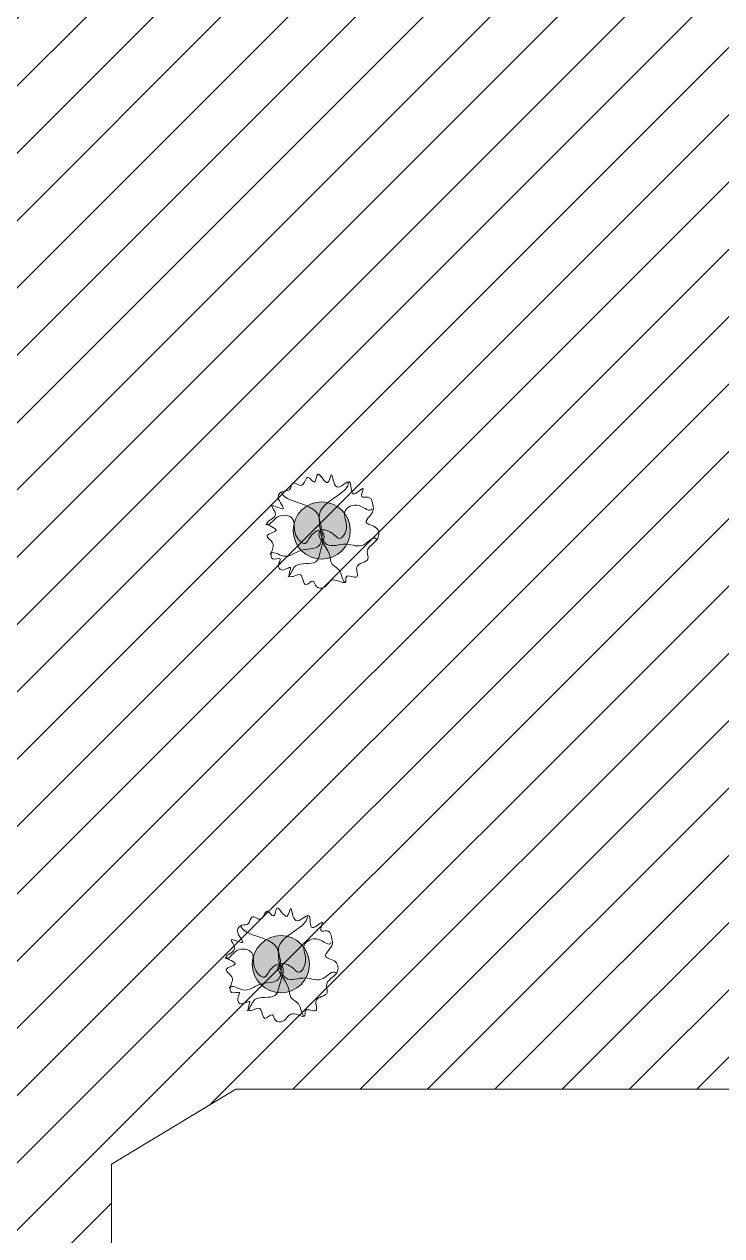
# Model space of a CAD drawing. Header units: metres. Extents: x -8 to 247, y -4 to 148.
# Drawn here: x 215.29 to 219.94, y 94.42 to 102.5 of the extents above; entities that cross this region are included whole.
import ezdxf

# ---------------------------------------------------------------- set-up
doc = ezdxf.new("R2010")
doc.units = ezdxf.units.M
doc.header["$LTSCALE"] = 5
doc.layers.add('800 Espace-vert', color=8, linetype='Continuous', lineweight=5)
doc.layers.add('801 ABRES JARDINS', color=8, linetype='Continuous', lineweight=0)
doc.layers.add('Circulation jardin', color=31, linetype='Continuous')

msp = doc.modelspace()

# ---------------------------------------------------------------- hatches: boundary and pattern name
at = {"layer": '801 ABRES JARDINS'}
h = msp.add_hatch(color=8, dxfattribs=at)
edge = h.paths.add_edge_path()
edge.add_arc((217.2747, 99.1261), 0.1907, 0, 360)
h = msp.add_hatch(color=8, dxfattribs=at)
edge = h.paths.add_edge_path()
edge.add_arc((217.0027, 96.233), 0.1907, 0, 360)
at = {"layer": 'Circulation jardin'}
h = msp.add_hatch(dxfattribs=at)
h.set_pattern_fill('ANSI31', color=8, scale=0.1, style=0)
h.paths.add_polyline_path([(201.6897, 112.2106), (201.1248, 107.516), (194.4378, 108.3371), (193.6801, 101.8953), (186.9144, 102.6911), (186.7411, 101.2802), (186.7304, 101.1923), (193.4781, 100.391), (190.8391, 79.117), (184.6628, 73.6495), (183.359, 73.6495), (183.1662, 71.9495), (186.8912, 71.9494), (186.9412, 73.6495), (190.1041, 76.4494), (200.1912, 76.4494), (201.96, 74.8653), (201.7912, 71.9494), (203.3012, 71.9494), (203.472, 74.8555), (204.9012, 76.4494), (212.5677, 76.4394), (214.7089, 73.9198), (214.7089, 71.9494), (209.1912, 71.9494), (209.1912, 69.1495), (217.9441, 69.1495), (217.9441, 66.6429), (220.7441, 66.6429), (220.7441, 45.515), (230.9441, 45.515), (230.9441, 56.515), (239.4799, 56.515), (237.2084, 66.0552), (230.9441, 66.0552), (230.9441, 90.1552), (228.1702, 90.1552), (217.9441, 90.1552), (217.9441, 71.9494), (215.8732, 71.9494), (215.8732, 94.8999), (216.7021, 95.3988), (221.8742, 95.3996), (221.8742, 96.6285), (221.1742, 96.6282), (221.1736, 98.0661), (221.8742, 98.0664), (221.8738, 99.2963), (220.6637, 99.2958), (220.7396, 108.2356), (215.8658, 108.8803), (215.8732, 105.7838), (202.6587, 107.2904), (203.2281, 112.0217)])
h.paths.add_polyline_path([(203.323, 88.1369), (202.5791, 78.0435), (191.991, 78.0435)], flags=16)
h.paths.add_polyline_path([(204.834, 88.0955), (204.0932, 78.0435), (213.7021, 78.0435)], flags=16)
h.paths.add_polyline_path([(194.8749, 99.3842), (192.5511, 80.5645), (203.1497, 90.0047)], flags=16)
h.paths.add_polyline_path([(196.3022, 100.0488), (203.5919, 91.7859), (204.1294, 99.0789)], flags=16)
h.paths.add_polyline_path([(205.6298, 98.893), (205.1029, 91.7445), (212.2128, 98.0773)], flags=16)
h.paths.add_polyline_path([(214.7089, 98.2784), (205.2765, 89.8769), (214.7089, 79.1847)], flags=16)
h.paths.add_polyline_path([(195.733, 106.6567), (214.7089, 104.3271), (214.7089, 99.2895), (195.1556, 101.7124)], flags=16)
h.paths.add_polyline_path([(219.3441, 88.6989), (219.3441, 67.9641), (222.1441, 67.9641), (222.1441, 57.915), (229.5441, 57.915), (229.5441, 88.6989)], flags=16)
h.paths.add_polyline_path([(222.1441, 56.515), (229.5441, 56.515), (229.5441, 46.915), (222.1441, 46.915)], flags=16)
h.paths.add_polyline_path([(230.9441, 64.6552), (236.1026, 64.6552), (237.7074, 57.915), (230.9441, 57.915)], flags=16)

# ---------------------------------------------------------------- linework, layer by layer
at = {"layer": '800 Espace-vert', "color": 8}
for p, q in [((216.7021, 95.3988), (215.8732, 94.8999)), ((221.8742, 95.3988), (216.7021, 95.3988)), ((215.8732, 71.9494), (215.8732, 94.8999))]:
    msp.add_line(p, q, dxfattribs=at)
at = {"layer": '801 ABRES JARDINS', "color": 8}
for centre in [(217.2747, 99.1261), (217.0027, 96.233)]:
    msp.add_circle(centre, 0.1907, dxfattribs=at)
at = {"layer": '801 ABRES JARDINS', "color": 8, "linetype": 'Continuous', "start_tangent": (0.170626, -0.985336), "end_tangent": (0.234245, -0.972178)}
for points in [[(217.6195, 99.2745), (217.5717, 99.1802), (217.6398, 99.142), (217.6488, 99.0735), (217.5779, 98.9832), (217.5834, 98.9357), (217.5089, 98.8811), (217.5091, 98.8166), (217.439, 98.8171), (217.4348, 98.7851), (217.3517, 98.796), (217.2878, 98.7454), (217.2401, 98.7517), (217.2156, 98.788), (217.1687, 98.7649), (217.1335, 98.831), (217.0852, 98.8198), (217.0594, 98.8209), (217.067, 98.8779), (217.006, 98.8625), (216.9867, 98.8943), (216.9982, 98.9367), (216.9457, 98.9378), (216.9382, 98.9729), (216.9475, 99.043), (216.9104, 99.0918), (216.9707, 99.1277), (216.9107, 99.1742), (216.9667, 99.2307), (216.9423, 99.2896), (217.0188, 99.2707), (216.9852, 99.3483), (217.0144, 99.3865), (217.0589, 99.3972), (217.0825, 99.4417), (217.1419, 99.4272), (217.184, 99.4802), (217.2266, 99.4483), (217.2482, 99.501), (217.3141, 99.4455), (217.3388, 99.4965), (217.3747, 99.417), (217.4609, 99.4497), (217.4856, 99.3702), (217.5517, 99.4054), (217.5416, 99.3511), (217.5851, 99.3483), (217.6195, 99.2745)], [(217.3474, 96.3814), (217.2996, 96.2871), (217.3678, 96.2488), (217.3768, 96.1804), (217.3059, 96.0901), (217.3113, 96.0425), (217.2368, 95.988), (217.2371, 95.9235), (217.1669, 95.924), (217.1627, 95.8919), (217.0796, 95.9029), (217.0157, 95.8523), (216.968, 95.8586), (216.9435, 95.8949), (216.8966, 95.8718), (216.8614, 95.9379), (216.8131, 95.9267), (216.7874, 95.9277), (216.7949, 95.9848), (216.7339, 95.9694), (216.7147, 96.0012), (216.7261, 96.0436), (216.6736, 96.0447), (216.6661, 96.0798), (216.6754, 96.1498), (216.6383, 96.1987), (216.6986, 96.2346), (216.6386, 96.281), (216.6947, 96.3376), (216.6702, 96.3965), (216.7467, 96.3776), (216.7131, 96.4552), (216.7423, 96.4933), (216.7868, 96.5041), (216.8104, 96.5486), (216.8698, 96.5341), (216.9119, 96.5871), (216.9545, 96.5551), (216.9761, 96.6079), (217.042, 96.5524), (217.0668, 96.6034), (217.1026, 96.5239), (217.1888, 96.5565), (217.2135, 96.4771), (217.2796, 96.5123), (217.2695, 96.458), (217.313, 96.4551), (217.3474, 96.3814)]]:
    msp.add_spline(points, degree=3, dxfattribs=at)
at = {"layer": '801 ABRES JARDINS', "color": 8}
for points, start_tangent, end_tangent in [([(217.2657, 99.117), (217.2581, 99.2117), (217.3916, 99.3661), (217.4522, 99.4452)], (0.508622, 0.86099), (0.065189, 0.997873)), ([(217.276, 99.1184), (217.257, 99.2115), (217.0859, 99.3228), (217.0057, 99.382)], (-0.727618, 0.685982), (-0.339604, 0.940569)), ([(217.276, 99.1184), (217.2026, 99.0878), (217.1647, 99.04), (217.1022, 99.0947), (217.0806, 99.2031), (216.9787, 99.2144), (216.902, 99.1697)], (-0.390603, 0.920559), (-0.69017, 0.723647)), ([(217.2657, 99.117), (217.3447, 99.1079), (217.3944, 99.0725), (217.4392, 99.1424), (217.4298, 99.2525), (217.5246, 99.2917), (217.6108, 99.27)], (0.119739, 0.992805), (0.462191, 0.88678)), ([(217.276, 99.1184), (217.2578, 99.0256), (217.1329, 98.9914), (217.0205, 98.9555), (216.9295, 98.9684)], (0.100142, -0.994973), (-0.515637, -0.856807)), ([(217.276, 99.1184), (217.271, 99.0065), (217.235, 98.9167), (217.1006, 98.89), (217.0507, 98.8164)], (0.768391, -0.639981), (-0.759839, -0.650111)), ([(217.2697, 99.126), (217.3264, 98.9655), (217.3421, 98.9037), (217.3911, 98.8623), (217.4261, 98.7806)], (-0.87549, -0.483236), (0.623288, -0.781993)), ([(217.2657, 99.117), (217.309, 99.0328), (217.4384, 99.0346), (217.5563, 99.0313), (217.6401, 99.069)], (0.179964, -0.983673), (0.733196, -0.680017)), ([(217.0039, 96.2253), (216.9849, 96.3184), (216.8138, 96.4297), (216.7336, 96.4888)], (-0.727618, 0.685982), (-0.339604, 0.940569)), ([(216.9936, 96.2238), (216.986, 96.3186), (217.1195, 96.4729), (217.1801, 96.552)], (0.508622, 0.86099), (0.065189, 0.997873)), ([(216.9936, 96.2238), (217.0726, 96.2147), (217.1223, 96.1794), (217.1671, 96.2492), (217.1578, 96.3594), (217.2525, 96.3986), (217.3387, 96.3769)], (0.119739, 0.992805), (0.462191, 0.88678)), ([(217.0039, 96.2253), (216.9306, 96.1946), (216.8926, 96.1468), (216.8301, 96.2015), (216.8086, 96.31), (216.7066, 96.3213), (216.6299, 96.2765)], (-0.390603, 0.920559), (-0.69017, 0.723647)), ([(217.0039, 96.2253), (216.9857, 96.1325), (216.8608, 96.0982), (216.7485, 96.0624), (216.6574, 96.0753)], (0.100142, -0.994973), (-0.515637, -0.856807)), ([(217.0039, 96.2253), (216.9989, 96.1133), (216.9629, 96.0235), (216.8285, 95.9969), (216.7787, 95.9232)], (0.768391, -0.639981), (-0.759839, -0.650111)), ([(216.9976, 96.2329), (217.0543, 96.0724), (217.07, 96.0106), (217.119, 95.9692), (217.154, 95.8874)], (-0.87549, -0.483236), (0.623288, -0.781993)), ([(216.9936, 96.2238), (217.0369, 96.1397), (217.1663, 96.1415), (217.2842, 96.1382), (217.3681, 96.1759)], (0.179964, -0.983673), (0.733196, -0.680017))]:
    msp.add_spline(points, degree=3, dxfattribs=dict(at, start_tangent=start_tangent, end_tangent=end_tangent))

doc.saveas('drawing.dxf')
